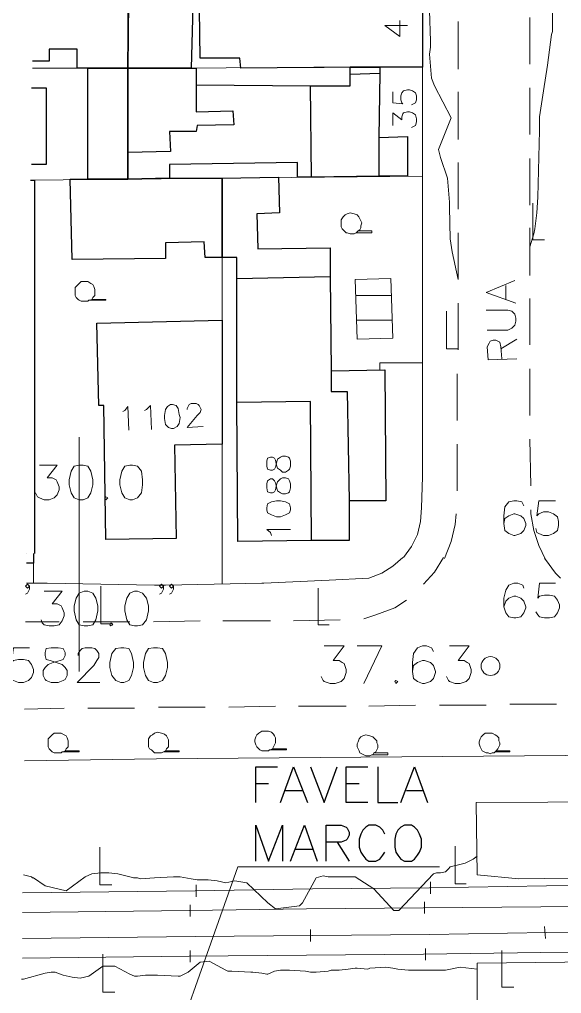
# Model space of a CAD drawing. Extents: x -2391 to 32076, y -11492 to 5852.
# Drawn here: x 4370.8 to 4417, y -1393.8 to -1310.7 of the extents above; entities that cross this region are included whole.
import ezdxf

# ---------------------------------------------------------------- set-up
doc = ezdxf.new("R2010")
doc.units = 0
doc.header["$LTSCALE"] = 7
for name, color, linetype in [('ALVE-CT', 3, 'CONTINUOUS'), ('PDF2_A101 - EDIFICACAO', 7, 'CONTINUOUS'), ('PDF2_A102 - EDIFICACAO_FAVELA', 7, 'CONTINUOUS'), ('PDF2_A124 - MURO', 7, 'CONTINUOUS'), ('PDF2_A142 - PLATAFORMA_BALANCA', 7, 'CONTINUOUS'), ('PDF2_C301 - MEIO_FIO_2D', 7, 'CONTINUOUS'), ('PDF2_D402 - FERROVIA_2D', 7, 'CONTINUOUS'), ('PDF2_F602 - ARVORE_ISOLADA', 7, 'CONTINUOUS'), ('PDF2_I903 - POSTE', 7, 'CONTINUOUS'), ('PDF2_M1303 - MARCA_UTM_SAD', 7, 'CONTINUOUS'), ('PDF2_M1304 - TXT_MALHA_GEO', 7, 'CONTINUOUS'), ('PDF2_M1305 - TXT_MALHA_UTM', 7, 'CONTINUOUS'), ('PDF2_M1306 - SETA_INDICADORA_TEXTO', 7, 'CONTINUOUS'), ('PDF2_N1402 - CURVA_INTERMEDIARIA', 7, 'CONTINUOUS'), ('PDF2_N1403 - COTA_DE_APARELHO', 7, 'CONTINUOUS'), ('PDF_A101 - EDIFICACAO', 7, 'CONTINUOUS'), ('PDF_A103 - PROJECAO_1', 7, 'CONTINUOUS'), ('PDF_A118 - PISCINA', 7, 'CONTINUOUS'), ('PDF_A123 - N DE PORTA', 7, 'CONTINUOUS'), ('PDF_A124 - MURO', 7, 'CONTINUOUS'), ('PDF_C301 - MEIO_FIO_2D', 7, 'CONTINUOUS'), ('PDF_C307 - TXT_NOME_LOGRADOURO', 7, 'CONTINUOUS'), ('PDF_CARIMBO', 7, 'CONTINUOUS'), ('PDF_F602 - ARVORE_ISOLADA', 7, 'CONTINUOUS'), ('PDF_I903 - POSTE', 7, 'CONTINUOUS'), ('PDF_M1303 - MARCA_UTM_SAD', 7, 'CONTINUOUS'), ('PDF_M1304 - TXT_MALHA_GEO', 7, 'CONTINUOUS'), ('PDF_M1305 - TXT_MALHA_UTM', 7, 'CONTINUOUS'), ('PDF_N1402 - CURVA_INTERMEDIARIA', 7, 'CONTINUOUS')]:
    doc.layers.add(name, color=color, linetype=linetype)

msp = doc.modelspace()

# ---------------------------------------------------------------- linework, layer by layer
at = {"layer": 'ALVE-CT'}
msp.add_circle((4550.796, -1271.53), 500, dxfattribs=at)
at = {"layer": 'PDF2_A101 - EDIFICACAO', "lineweight": 30}
msp.add_lwpolyline([(4371.986, -1356.279), (4371.986, -1357.125), (4371.393, -1357.125)], dxfattribs=at)
at = {"layer": 'PDF2_A102 - EDIFICACAO_FAVELA', "lineweight": 30}
for points in [[(4390.951, -1377.529), (4390.951, -1374.482), (4392.813, -1374.482)], [(4393.067, -1377.529), (4394.168, -1374.482), (4395.353, -1377.529)], [(4395.607, -1374.482), (4396.793, -1377.529), (4397.893, -1374.482)], [(4400.518, -1377.529), (4398.655, -1377.529), (4398.655, -1374.482), (4400.518, -1374.482)], [(4401.365, -1374.482), (4401.365, -1377.529), (4403.058, -1377.529)], [(4403.312, -1377.529), (4404.497, -1374.482), (4405.598, -1377.529)], [(4390.951, -1375.921), (4392.051, -1375.921)], [(4398.655, -1375.921), (4399.756, -1375.921)], [(4393.491, -1376.513), (4394.93, -1376.513)], [(4403.82, -1376.513), (4405.174, -1376.513)], [(4390.951, -1382.525), (4390.951, -1379.477), (4392.051, -1382.525), (4393.237, -1379.477), (4393.237, -1382.525)], [(4393.914, -1382.525), (4395.099, -1379.477), (4396.2, -1382.525)], [(4396.962, -1382.525), (4396.962, -1379.477), (4398.232, -1379.477), (4398.655, -1379.646), (4398.74, -1379.731), (4398.909, -1380.069), (4398.909, -1380.323), (4398.74, -1380.662), (4398.655, -1380.747), (4398.232, -1380.916), (4396.962, -1380.916)], [(4401.957, -1380.239), (4401.788, -1379.9), (4401.534, -1379.646), (4401.195, -1379.477), (4400.603, -1379.477), (4400.349, -1379.646), (4400.095, -1379.9), (4399.925, -1380.239), (4399.756, -1380.662), (4399.756, -1381.339), (4399.925, -1381.763), (4400.095, -1382.017), (4400.349, -1382.355), (4400.603, -1382.525), (4401.195, -1382.525), (4401.534, -1382.355), (4401.788, -1382.017), (4401.957, -1381.763)], [(4397.893, -1380.916), (4398.909, -1382.525)], [(4394.337, -1381.509), (4395.777, -1381.509)]]:
    msp.add_lwpolyline(points, dxfattribs=at)
msp.add_lwpolyline([(4403.65, -1379.477), (4403.312, -1379.646), (4403.058, -1379.9), (4402.888, -1380.239), (4402.804, -1380.662), (4402.804, -1381.339), (4402.888, -1381.763), (4403.058, -1382.017), (4403.312, -1382.355), (4403.65, -1382.525), (4404.243, -1382.525), (4404.497, -1382.355), (4404.751, -1382.017), (4404.92, -1381.763), (4405.09, -1381.339), (4405.09, -1380.662), (4404.92, -1380.239), (4404.751, -1379.9), (4404.497, -1379.646), (4404.243, -1379.477)], close=True, dxfattribs=at)
at = {"layer": 'PDF2_A124 - MURO', "lineweight": 9}
for points in [[(4403.481, -1356.617), (4402.634, -1357.379), (4401.703, -1357.972), (4400.603, -1358.395), (4397.216, -1358.565), (4391.628, -1358.819), (4391.459, -1358.819), (4387.395, -1358.903), (4383.246, -1358.988), (4382.315, -1358.988), (4373.171, -1358.819), (4371.393, -1358.819)], [(4371.986, -1358.819), (4371.986, -1356.279)], [(4388.072, -1358.903), (4388.072, -1356.448)], [(4598.211, -1371.942), (4583.563, -1372.026), (4544.787, -1372.534), (4511.006, -1372.534), (4506.349, -1372.704), (4481.627, -1372.958), (4475.531, -1372.958), (4434.807, -1373.381), (4382.484, -1373.804), (4371.224, -1373.974)]]:
    msp.add_lwpolyline(points, dxfattribs=at)
at = {"layer": 'PDF2_A142 - PLATAFORMA_BALANCA', "lineweight": 9}
for points in [[(4548.258, -1376.344), (4547.327, -1376.344), (4521.25, -1376.429), (4446.491, -1377.36), (4409.746, -1377.529), (4409.831, -1383.71), (4413.387, -1384.049), (4459.445, -1383.456), (4540.977, -1382.779), (4582.04, -1382.186), (4629.367, -1381.847), (4634.532, -1381.763), (4634.701, -1375.498), (4633.177, -1375.413), (4628.69, -1375.498), (4608.116, -1375.751)], [(4593.554, -1392.854), (4585.426, -1393.192), (4523.451, -1394.124), (4473.668, -1393.785), (4418.636, -1394.716), (4409.831, -1394.801), (4409.831, -1391.245), (4519.641, -1389.975), (4561.043, -1389.806), (4591.607, -1389.467), (4628.944, -1388.959), (4629.537, -1388.959), (4634.701, -1389.044), (4634.616, -1395.055), (4629.621, -1395.14), (4622.679, -1395.309), (4622.509, -1393.362)]]:
    msp.add_lwpolyline(points, dxfattribs=at)
at = {"layer": 'PDF2_C301 - MEIO_FIO_2D', "lineweight": 9}
for points in [[(4406.952, -1356.617), (4406.19, -1357.887), (4405.259, -1358.903)], [(4416.943, -1358.395), (4416.52, -1357.972), (4415.673, -1356.787), (4415.588, -1356.702)], [(4403.82, -1360.258), (4402.804, -1360.935), (4401.195, -1361.528), (4400.179, -1361.866)], [(4398.147, -1361.951), (4394.168, -1362.036)], [(4374.187, -1362.12), (4371.308, -1362.12)], [(4380.198, -1362.12), (4376.219, -1362.12)], [(4386.209, -1362.036), (4382.23, -1362.12)], [(4392.221, -1362.036), (4388.157, -1362.036)], [(4382.654, -1369.402), (4386.633, -1369.402)], [(4388.665, -1369.402), (4392.644, -1369.317)], [(4394.591, -1369.317), (4398.655, -1369.317)], [(4400.603, -1369.317), (4404.582, -1369.232)], [(4406.614, -1369.232), (4410.593, -1369.232)], [(4412.625, -1369.148), (4416.604, -1369.148)], [(4371.224, -1369.571), (4374.61, -1369.486)], [(4376.642, -1369.486), (4380.622, -1369.486)]]:
    msp.add_lwpolyline(points, dxfattribs=at)
at = {"layer": 'PDF2_D402 - FERROVIA_2D', "lineweight": 9}
for points in [[(4525.737, -1383.625), (4515.747, -1383.71), (4505.756, -1383.879), (4495.766, -1383.964), (4493.311, -1383.964), (4485.775, -1384.049), (4475.785, -1384.133), (4465.71, -1384.218), (4455.719, -1384.303), (4445.729, -1384.387), (4435.738, -1384.472), (4431.844, -1384.472), (4425.748, -1384.557), (4415.758, -1384.641), (4405.767, -1384.811), (4395.777, -1384.895), (4385.786, -1385.065), (4371.054, -1385.234)], [(4405.852, -1384.303), (4405.852, -1385.319)], [(4385.871, -1384.557), (4385.871, -1385.573)], [(4371.054, -1386.927), (4385.278, -1386.758), (4395.269, -1386.589), (4405.259, -1386.504), (4415.25, -1386.419), (4425.24, -1386.25), (4431.844, -1386.165), (4435.23, -1386.165), (4445.221, -1386.081), (4455.211, -1385.996), (4465.202, -1385.911), (4475.277, -1385.827), (4485.267, -1385.742), (4493.395, -1385.742), (4495.258, -1385.657), (4505.248, -1385.573), (4515.239, -1385.403), (4525.229, -1385.319), (4526.161, -1385.319)], [(4405.344, -1385.996), (4405.344, -1387.012)], [(4385.363, -1386.25), (4385.363, -1387.266)], [(4525.737, -1387.435), (4521.165, -1387.52), (4515.747, -1387.52), (4505.756, -1387.605), (4495.766, -1387.689), (4492.633, -1387.774), (4485.775, -1387.859), (4475.785, -1387.943), (4465.71, -1388.113), (4460.291, -1388.197), (4455.719, -1388.197), (4445.729, -1388.367), (4435.738, -1388.451), (4432.945, -1388.451), (4425.748, -1388.536), (4415.758, -1388.621), (4405.767, -1388.79), (4395.777, -1388.875), (4385.786, -1388.959), (4371.054, -1389.129)], [(4395.607, -1389.383), (4395.607, -1388.367)], [(4415.673, -1389.129), (4415.588, -1388.113)], [(4371.054, -1390.822), (4385.278, -1390.653), (4395.269, -1390.568), (4405.259, -1390.483), (4415.25, -1390.314), (4425.24, -1390.229), (4432.945, -1390.145), (4435.23, -1390.145), (4445.306, -1390.06), (4455.296, -1389.975), (4460.291, -1389.891), (4465.287, -1389.806), (4475.277, -1389.721), (4485.267, -1389.552), (4492.633, -1389.467), (4495.258, -1389.383), (4505.248, -1389.298), (4515.239, -1389.213), (4521.165, -1389.213), (4525.229, -1389.213), (4535.22, -1389.129)], [(4385.363, -1390.145), (4385.363, -1391.161)], [(4405.428, -1389.975), (4405.428, -1390.991)]]:
    msp.add_lwpolyline(points, dxfattribs=at)
at = {"layer": 'PDF2_F602 - ARVORE_ISOLADA', "lineweight": 9}
for points in [[(4374.695, -1373.127), (4374.526, -1373.212), (4374.441, -1373.212), (4374.356, -1373.296), (4374.187, -1373.296), (4374.018, -1373.296), (4373.764, -1373.296), (4373.594, -1373.212), (4373.51, -1373.127), (4373.34, -1372.958), (4373.256, -1372.788), (4373.256, -1372.534), (4373.256, -1372.365), (4373.256, -1372.111), (4373.425, -1371.942), (4373.594, -1371.772), (4373.764, -1371.603), (4374.018, -1371.603), (4374.356, -1371.603), (4374.61, -1371.772), (4374.78, -1371.857), (4374.864, -1372.026), (4374.949, -1372.28), (4374.949, -1372.45), (4374.949, -1372.619), (4374.949, -1372.788), (4374.78, -1372.958), (4374.695, -1373.127), (4374.526, -1373.212), (4375.88, -1373.212), (4375.88, -1373.127)], [(4383.246, -1373.127), (4383.077, -1373.212), (4382.908, -1373.296), (4382.738, -1373.296), (4382.569, -1373.296), (4382.315, -1373.296), (4382.23, -1373.212), (4382.061, -1373.042), (4381.892, -1372.958), (4381.807, -1372.788), (4381.807, -1372.534), (4381.807, -1372.28), (4381.807, -1372.111), (4381.976, -1371.857), (4382.146, -1371.772), (4382.315, -1371.603), (4382.569, -1371.518), (4382.908, -1371.603), (4383.162, -1371.688), (4383.331, -1371.857), (4383.416, -1372.026), (4383.5, -1372.196), (4383.5, -1372.365), (4383.5, -1372.619), (4383.5, -1372.788), (4383.331, -1372.958), (4383.246, -1373.127), (4383.077, -1373.212), (4384.432, -1373.212), (4384.432, -1373.127)], [(4392.39, -1372.958), (4392.221, -1373.042), (4392.136, -1373.042), (4392.051, -1373.127), (4391.797, -1373.127), (4391.628, -1373.127), (4391.459, -1373.127), (4391.289, -1373.042), (4391.12, -1372.873), (4391.035, -1372.788), (4390.951, -1372.619), (4390.866, -1372.365), (4390.866, -1372.196), (4390.951, -1371.942), (4391.035, -1371.772), (4391.205, -1371.603), (4391.459, -1371.434), (4391.628, -1371.434), (4392.051, -1371.434), (4392.305, -1371.518), (4392.475, -1371.688), (4392.559, -1371.857), (4392.644, -1372.026), (4392.644, -1372.28), (4392.644, -1372.45), (4392.559, -1372.619), (4392.475, -1372.788), (4392.39, -1372.958), (4392.221, -1373.042), (4393.575, -1373.042), (4393.575, -1372.958)], [(4401.026, -1373.296), (4400.941, -1373.466), (4400.857, -1373.466), (4400.687, -1373.55), (4400.518, -1373.55), (4400.349, -1373.55), (4400.179, -1373.466), (4400.01, -1373.381), (4399.841, -1373.296), (4399.756, -1373.127), (4399.671, -1372.958), (4399.587, -1372.788), (4399.587, -1372.534), (4399.671, -1372.365), (4399.756, -1372.111), (4399.925, -1371.942), (4400.095, -1371.857), (4400.349, -1371.772), (4400.687, -1371.857), (4400.941, -1371.942), (4401.111, -1372.111), (4401.28, -1372.28), (4401.28, -1372.45), (4401.365, -1372.619), (4401.365, -1372.873), (4401.28, -1373.042), (4401.195, -1373.212), (4401.026, -1373.296), (4400.941, -1373.466), (4402.211, -1373.466), (4402.211, -1373.296)], [(4411.44, -1373.127), (4411.355, -1373.212), (4411.27, -1373.296), (4411.101, -1373.296), (4410.932, -1373.381), (4410.762, -1373.296), (4410.593, -1373.296), (4410.424, -1373.212), (4410.254, -1373.127), (4410.17, -1372.958), (4410.085, -1372.788), (4410, -1372.534), (4410, -1372.365), (4410.085, -1372.111), (4410.17, -1371.942), (4410.339, -1371.772), (4410.508, -1371.603), (4410.762, -1371.603), (4411.101, -1371.603), (4411.355, -1371.772), (4411.524, -1371.857), (4411.694, -1372.026), (4411.694, -1372.28), (4411.778, -1372.45), (4411.778, -1372.619), (4411.694, -1372.788), (4411.609, -1372.958), (4411.44, -1373.127), (4411.355, -1373.212), (4412.625, -1373.212), (4412.625, -1373.127)]]:
    msp.add_lwpolyline(points, close=True, dxfattribs=at)
at = {"layer": 'PDF2_I903 - POSTE', "lineweight": 9}
for points in [[(4378.759, -1362.29), (4377.743, -1362.29), (4377.743, -1359.073)], [(4397.216, -1362.374), (4396.285, -1362.374), (4396.285, -1359.242)], [(4378.674, -1384.557), (4377.658, -1384.557), (4377.658, -1381.339)], [(4408.9, -1384.472), (4407.968, -1384.472), (4407.968, -1381.255)], [(4412.964, -1393.277), (4411.948, -1393.277), (4411.948, -1390.145)], [(4378.928, -1393.7), (4377.912, -1393.7), (4377.912, -1390.483)]]:
    msp.add_lwpolyline(points, dxfattribs=at)
at = {"layer": 'PDF2_M1303 - MARCA_UTM_SAD', "lineweight": 9}
msp.add_lwpolyline([(4375.88, -1366.354), (4375.88, -1356.279)], dxfattribs=at)
at = {"layer": 'PDF2_M1304 - TXT_MALHA_GEO', "lineweight": 9}
msp.add_lwpolyline([(4372.494, -1348.743), (4374.018, -1348.743), (4373.171, -1349.844), (4373.594, -1349.844), (4373.933, -1350.013), (4374.018, -1350.183), (4374.187, -1350.606), (4374.187, -1350.86), (4374.018, -1351.283), (4373.764, -1351.537), (4373.34, -1351.707), (4372.917, -1351.707), (4372.494, -1351.537), (4372.324, -1351.453), (4372.155, -1351.114)], dxfattribs=at)
for points in [[(4375.88, -1348.743), (4375.457, -1348.828), (4375.203, -1349.251), (4375.034, -1350.013), (4375.034, -1350.437), (4375.203, -1351.114), (4375.457, -1351.537), (4375.88, -1351.707), (4376.219, -1351.707), (4376.642, -1351.537), (4376.896, -1351.114), (4377.066, -1350.437), (4377.066, -1350.013), (4376.896, -1349.251), (4376.642, -1348.828), (4376.219, -1348.743)], [(4380.198, -1348.743), (4379.775, -1348.828), (4379.521, -1349.251), (4379.352, -1350.013), (4379.352, -1350.437), (4379.521, -1351.114), (4379.775, -1351.537), (4380.198, -1351.707), (4380.452, -1351.707), (4380.876, -1351.537), (4381.214, -1351.114), (4381.299, -1350.437), (4381.299, -1350.013), (4381.214, -1349.251), (4380.876, -1348.828), (4380.452, -1348.743)], [(4378.166, -1351.453), (4378.082, -1351.537), (4378.166, -1351.707), (4378.336, -1351.537)]]:
    msp.add_lwpolyline(points, close=True, dxfattribs=at)
at = {"layer": 'PDF2_M1305 - TXT_MALHA_UTM', "lineweight": 9}
for points in [[(4413.81, -1352.215), (4413.641, -1351.876), (4413.218, -1351.791), (4412.964, -1351.791), (4412.54, -1351.876), (4412.202, -1352.299), (4412.117, -1353.061), (4412.117, -1353.739), (4412.202, -1354.331), (4412.54, -1354.585), (4412.964, -1354.755), (4413.048, -1354.755), (4413.556, -1354.585), (4413.81, -1354.331), (4413.98, -1353.908), (4413.98, -1353.739), (4413.81, -1353.315), (4413.556, -1353.061), (4413.048, -1352.892), (4412.964, -1352.892), (4412.54, -1353.061), (4412.202, -1353.315), (4412.117, -1353.739)], [(4416.52, -1351.791), (4415.08, -1351.791), (4414.911, -1353.061), (4415.08, -1352.892), (4415.504, -1352.723), (4415.927, -1352.723), (4416.35, -1352.892), (4416.689, -1353.146), (4416.774, -1353.569), (4416.774, -1353.908), (4416.689, -1354.331), (4416.35, -1354.585), (4415.927, -1354.755), (4415.504, -1354.755), (4415.08, -1354.585), (4414.911, -1354.501), (4414.826, -1354.162)]]:
    msp.add_lwpolyline(points, dxfattribs=at)
at = {"layer": 'PDF2_M1306 - SETA_INDICADORA_TEXTO', "lineweight": 9}
msp.add_lwpolyline([(4406.614, -1383.033), (4389.427, -1383.033), (4381.722, -1404.792), (4381.892, -1402.929)], dxfattribs=at)
at = {"layer": 'PDF2_N1402 - CURVA_INTERMEDIARIA', "lineweight": 9}
for points in [[(4409.831, -1382.101), (4409.492, -1382.355), (4408.815, -1382.694), (4408.476, -1382.779), (4407.545, -1383.033), (4407.376, -1383.202), (4407.122, -1383.456), (4406.698, -1383.541), (4406.36, -1383.541), (4406.106, -1383.625), (4403.142, -1386.758), (4402.719, -1386.758), (4401.026, -1384.895), (4399.417, -1383.879), (4398.825, -1383.879), (4398.401, -1383.879), (4397.131, -1383.879), (4396.708, -1383.795), (4396.115, -1383.964), (4394.93, -1386.081), (4394.676, -1386.335), (4392.644, -1386.589), (4391.967, -1386.081), (4390.189, -1384.387), (4389.173, -1384.218), (4388.411, -1384.387), (4387.649, -1384.218), (4386.887, -1384.133), (4385.955, -1384.133), (4385.448, -1384.049), (4384.516, -1383.879), (4383.924, -1383.879), (4382.315, -1383.964), (4381.13, -1384.049), (4380.876, -1383.964), (4380.537, -1383.964), (4380.198, -1383.879), (4379.182, -1383.625), (4378.42, -1383.541), (4377.743, -1383.541), (4376.981, -1383.625), (4376.388, -1383.879), (4374.78, -1385.065), (4373.002, -1384.641), (4371.986, -1383.964), (4371.901, -1383.964), (4371.816, -1383.879), (4371.139, -1383.71)], [(4409.831, -1391.753), (4408.392, -1391.584), (4407.122, -1391.838), (4407.037, -1391.838), (4405.174, -1391.838), (4403.989, -1391.838), (4403.058, -1391.753), (4402.634, -1391.669), (4402.042, -1391.584), (4400.687, -1391.669), (4400.518, -1391.753), (4399.587, -1391.669), (4399.417, -1391.669), (4398.825, -1391.753), (4398.063, -1391.838), (4397.385, -1391.838), (4397.131, -1391.923), (4396.115, -1392.007), (4395.607, -1392.007), (4395.184, -1391.923), (4393.829, -1391.838), (4393.491, -1391.838), (4393.067, -1391.838), (4392.559, -1391.923), (4391.967, -1392.176), (4391.882, -1392.176), (4391.459, -1392.092), (4390.697, -1392.007), (4390.612, -1392.007), (4390.527, -1392.007), (4388.919, -1391.923), (4388.58, -1391.923), (4388.411, -1391.838), (4386.971, -1391.076), (4386.209, -1391.161), (4385.194, -1392.007), (4384.516, -1392.346), (4384.347, -1392.346), (4382.569, -1392.261), (4381.553, -1392.261), (4380.876, -1392.346), (4380.622, -1392.346), (4380.198, -1392.176), (4378.928, -1391.499), (4377.912, -1391.499), (4376.727, -1392.346), (4375.965, -1392.515), (4375.288, -1392.43), (4374.526, -1392.261), (4373.848, -1392.007), (4373.51, -1392.007), (4373.002, -1392.092), (4371.139, -1392.6), (4371.054, -1392.6), (4370.97, -1392.6)]]:
    msp.add_lwpolyline(points, dxfattribs=at)
at = {"layer": 'PDF2_N1403 - COTA_DE_APARELHO', "lineweight": 9}
for points in [[(4396.793, -1364.152), (4398.486, -1364.152), (4397.555, -1365.422), (4398.063, -1365.422), (4398.317, -1365.592), (4398.486, -1365.676), (4398.655, -1366.184), (4398.655, -1366.438), (4398.486, -1366.946), (4398.232, -1367.2), (4397.724, -1367.37), (4397.301, -1367.37), (4396.793, -1367.2), (4396.708, -1367.116), (4396.539, -1366.777)], [(4400.179, -1367.37), (4401.703, -1364.152), (4399.587, -1364.152)], [(4406.106, -1364.66), (4405.936, -1364.322), (4405.513, -1364.152), (4405.174, -1364.152), (4404.751, -1364.322), (4404.412, -1364.83), (4404.328, -1365.592), (4404.328, -1366.354), (4404.412, -1366.946), (4404.751, -1367.2), (4405.174, -1367.37), (4405.344, -1367.37), (4405.852, -1367.2), (4406.106, -1366.946), (4406.275, -1366.438), (4406.275, -1366.354), (4406.106, -1365.846), (4405.852, -1365.592), (4405.344, -1365.422), (4405.174, -1365.422), (4404.751, -1365.592), (4404.412, -1365.846), (4404.328, -1366.354)], [(4407.46, -1364.152), (4409.154, -1364.152), (4408.222, -1365.422), (4408.73, -1365.422), (4408.984, -1365.592), (4409.154, -1365.676), (4409.323, -1366.184), (4409.323, -1366.438), (4409.154, -1366.946), (4408.9, -1367.2), (4408.392, -1367.37), (4407.968, -1367.37), (4407.46, -1367.2), (4407.376, -1367.116), (4407.206, -1366.777)]]:
    msp.add_lwpolyline(points, dxfattribs=at)
msp.add_lwpolyline([(4402.888, -1367.116), (4402.804, -1367.2), (4402.888, -1367.37), (4403.058, -1367.2)], close=True, dxfattribs=at)
msp.add_circle((4410.974, -1365.888), 0.804, dxfattribs=at)
at = {"layer": 'PDF_A101 - EDIFICACAO', "lineweight": 30}
for points in [[(4401.533, -1314.793), (4398.994, -1314.793), (4389.68, -1314.878), (4389.596, -1314.031), (4386.209, -1314.031), (4386.125, -1307.766), (4386.717, -1307.766), (4386.717, -1306.242), (4390.104, -1306.242), (4390.104, -1307.428), (4399.417, -1307.258), (4399.417, -1306.073), (4399.586, -1306.073), (4405.174, -1305.988), (4405.174, -1314.793)], [(4385.447, -1314.878), (4380.029, -1314.878), (4380.113, -1306.327), (4384.347, -1306.327), (4384.347, -1308.528), (4385.617, -1308.528)], [(4380.029, -1322.074), (4380.029, -1324.36), (4376.642, -1324.36), (4376.642, -1314.878), (4380.029, -1314.878)], [(4401.533, -1315.301), (4401.449, -1320.804), (4403.904, -1320.72), (4403.904, -1324.106), (4401.449, -1324.106), (4395.692, -1324.191), (4394.506, -1324.191), (4394.506, -1322.921), (4383.585, -1323.09), (4383.585, -1324.276), (4380.029, -1324.36), (4380.029, -1322.074), (4380.029, -1314.878), (4385.447, -1314.878), (4385.871, -1314.878), (4385.871, -1316.317), (4395.607, -1316.402), (4398.994, -1316.402), (4398.994, -1315.386), (4398.994, -1314.793), (4401.533, -1314.793)], [(4388.072, -1331.049), (4386.633, -1331.049), (4386.548, -1329.694), (4383.246, -1329.779), (4383.246, -1331.133), (4375.288, -1331.218), (4375.118, -1324.36), (4376.642, -1324.36), (4380.029, -1324.36), (4383.585, -1324.276), (4388.072, -1324.276)], [(4391.035, -1327.324), (4391.12, -1330.287), (4397.3, -1330.202), (4397.3, -1332.657), (4397.385, -1340.7), (4401.957, -1340.616), (4402.041, -1351.791), (4398.909, -1351.791), (4398.909, -1355.178), (4395.692, -1355.178), (4389.427, -1355.263), (4389.342, -1343.41), (4389.342, -1332.827), (4389.342, -1331.049), (4388.072, -1331.049), (4388.072, -1324.276), (4392.898, -1324.191), (4392.982, -1327.239)], [(4388.072, -1336.383), (4388.072, -1346.966), (4384.008, -1347.05), (4384.177, -1355.009), (4378.166, -1355.093), (4377.997, -1343.664), (4377.574, -1343.664), (4377.404, -1336.637)]]:
    msp.add_lwpolyline(points, close=True, dxfattribs=at)
for points in [[(4371.986, -1306.412), (4373.764, -1306.412), (4380.113, -1306.327), (4380.029, -1314.878), (4376.642, -1314.878), (4375.711, -1314.878), (4375.711, -1313.269), (4373.34, -1313.269), (4373.34, -1314.285), (4371.901, -1314.285)], [(4371.816, -1316.571), (4373.086, -1316.571), (4373.086, -1323.09), (4371.816, -1323.09)], [(4371.732, -1324.445), (4372.07, -1324.445), (4372.07, -1356.279)]]:
    msp.add_lwpolyline(points, dxfattribs=at)
at = {"layer": 'PDF_A103 - PROJECAO_1', "lineweight": 30}
for points in [[(4385.871, -1316.317), (4385.871, -1318.603), (4389.003, -1318.519), (4389.088, -1319.704), (4385.955, -1319.788), (4385.871, -1320.296), (4383.585, -1320.296), (4383.669, -1321.99), (4380.029, -1322.074), (4380.029, -1314.878), (4385.447, -1314.878), (4385.871, -1314.878)], [(4401.449, -1320.804), (4401.449, -1324.106), (4395.692, -1324.191), (4395.607, -1316.402), (4398.994, -1316.402), (4398.994, -1315.386), (4401.533, -1315.301)], [(4397.385, -1340.7), (4397.385, -1342.478), (4398.74, -1342.478), (4398.909, -1351.791), (4398.909, -1355.178), (4395.692, -1355.178), (4395.607, -1343.325), (4389.342, -1343.41), (4389.342, -1332.827), (4397.3, -1332.657)]]:
    msp.add_lwpolyline(points, close=True, dxfattribs=at)
at = {"layer": 'PDF_A118 - PISCINA', "lineweight": 9}
msp.add_lwpolyline([(4399.586, -1337.991), (4399.417, -1332.911), (4402.465, -1332.827), (4402.634, -1337.907)], close=True, dxfattribs=at)
for points in [[(4399.501, -1334.266), (4402.549, -1334.266)], [(4399.501, -1336.383), (4402.549, -1336.383)]]:
    msp.add_lwpolyline(points, dxfattribs=at)
at = {"layer": 'PDF_A123 - N DE PORTA', "lineweight": 9}
for points in [[(4403.904, -1311.237), (4401.957, -1311.237), (4403.227, -1312.169), (4403.227, -1310.814)], [(4402.634, -1316.91), (4402.634, -1317.841), (4403.481, -1317.926), (4403.396, -1317.841), (4403.311, -1317.587), (4403.311, -1317.249), (4403.396, -1316.995), (4403.565, -1316.825), (4403.904, -1316.741), (4404.073, -1316.741), (4404.327, -1316.825), (4404.581, -1316.995), (4404.666, -1317.249), (4404.666, -1317.587), (4404.581, -1317.841), (4404.412, -1317.926), (4404.243, -1318.011)], [(4402.634, -1319.788), (4402.634, -1318.688), (4403.396, -1319.28), (4403.396, -1319.027), (4403.481, -1318.773), (4403.565, -1318.688), (4403.904, -1318.603), (4404.073, -1318.603), (4404.327, -1318.688), (4404.581, -1318.857), (4404.666, -1319.196), (4404.666, -1319.45), (4404.581, -1319.788), (4404.412, -1319.873), (4404.243, -1319.958)], [(4381.468, -1344.087), (4381.637, -1344.002), (4381.976, -1343.664), (4382.061, -1345.696)], [(4385.109, -1344.002), (4385.109, -1343.918), (4385.193, -1343.748), (4385.278, -1343.579), (4385.447, -1343.494), (4385.871, -1343.494), (4386.04, -1343.579), (4386.125, -1343.664), (4386.209, -1343.833), (4386.294, -1344.002), (4386.209, -1344.256), (4385.955, -1344.51), (4385.109, -1345.526), (4386.463, -1345.442)], [(4379.606, -1344.172), (4379.775, -1344.087), (4380.029, -1343.748), (4380.113, -1345.78)], [(4392.305, -1354.755), (4392.22, -1354.501), (4391.882, -1354.247), (4393.914, -1354.247)]]:
    msp.add_lwpolyline(points, dxfattribs=at)
for points in [[(4383.669, -1343.579), (4383.415, -1343.748), (4383.246, -1344.002), (4383.161, -1344.51), (4383.161, -1344.764), (4383.246, -1345.272), (4383.5, -1345.526), (4383.754, -1345.611), (4383.923, -1345.611), (4384.262, -1345.442), (4384.431, -1345.188), (4384.516, -1344.68), (4384.431, -1344.426), (4384.347, -1343.918), (4384.177, -1343.664), (4383.839, -1343.579)], [(4391.882, -1348.828), (4391.966, -1349.082), (4392.22, -1349.167), (4392.39, -1349.167), (4392.559, -1349.082), (4392.644, -1348.913), (4392.728, -1348.574), (4392.813, -1348.236), (4393.067, -1348.066), (4393.236, -1347.982), (4393.49, -1347.982), (4393.744, -1348.066), (4393.829, -1348.151), (4393.914, -1348.405), (4393.914, -1348.828), (4393.829, -1349.082), (4393.744, -1349.167), (4393.49, -1349.336), (4393.236, -1349.336), (4393.067, -1349.167), (4392.813, -1348.997), (4392.728, -1348.743), (4392.644, -1348.32), (4392.559, -1348.151), (4392.39, -1348.066), (4392.22, -1348.066), (4391.966, -1348.151), (4391.882, -1348.405)], [(4391.882, -1350.691), (4391.966, -1351.029), (4392.22, -1351.114), (4392.39, -1351.114), (4392.559, -1351.029), (4392.644, -1350.86), (4392.728, -1350.437), (4392.813, -1350.183), (4393.067, -1349.929), (4393.236, -1349.844), (4393.49, -1349.844), (4393.744, -1349.929), (4393.829, -1350.098), (4393.914, -1350.352), (4393.914, -1350.691), (4393.829, -1351.029), (4393.744, -1351.114), (4393.49, -1351.199), (4393.236, -1351.199), (4393.067, -1351.114), (4392.813, -1350.945), (4392.728, -1350.606), (4392.644, -1350.267), (4392.559, -1350.098), (4392.39, -1349.929), (4392.22, -1349.929), (4391.966, -1350.098), (4391.882, -1350.352)], [(4391.882, -1352.553), (4391.966, -1352.807), (4392.305, -1352.977), (4392.728, -1353.146), (4393.067, -1353.146), (4393.49, -1352.977), (4393.829, -1352.807), (4393.914, -1352.553), (4393.914, -1352.384), (4393.829, -1352.045), (4393.49, -1351.876), (4393.067, -1351.791), (4392.728, -1351.791), (4392.305, -1351.876), (4391.966, -1352.045), (4391.882, -1352.384)]]:
    msp.add_lwpolyline(points, close=True, dxfattribs=at)
at = {"layer": 'PDF_A124 - MURO', "lineweight": 9}
for points in [[(4373.171, -1187.374), (4373.848, -1187.374), (4380.113, -1187.29), (4380.029, -1324.36)], [(4405.174, -1305.988), (4405.174, -1320.804), (4405.174, -1324.106), (4405.174, -1349.759), (4405.089, -1352.384), (4405.005, -1353.569), (4404.751, -1354.67), (4404.243, -1355.686), (4403.565, -1356.617)], [(4371.901, -1314.878), (4380.029, -1314.878), (4405.174, -1314.793)], [(4371.732, -1324.445), (4405.174, -1324.106)], [(4372.07, -1356.279), (4372.07, -1324.445)], [(4388.072, -1356.448), (4388.072, -1331.049), (4388.072, -1324.276)], [(4405.174, -1340.023), (4401.533, -1340.023), (4401.533, -1340.616)]]:
    msp.add_lwpolyline(points, dxfattribs=at)
at = {"layer": 'PDF_C301 - MEIO_FIO_2D', "lineweight": 9}
for points in [[(4408.222, -1310.899), (4408.222, -1314.963)], [(4414.318, -1314.539), (4414.318, -1310.56)], [(4408.222, -1316.91), (4408.222, -1320.974)], [(4414.318, -1320.55), (4414.318, -1316.571)], [(4414.318, -1326.562), (4414.318, -1322.667), (4414.318, -1322.582)], [(4408.222, -1322.921), (4408.222, -1326.9)], [(4414.318, -1332.573), (4414.318, -1328.509)], [(4408.222, -1328.932), (4408.222, -1332.911)], [(4414.318, -1338.499), (4414.318, -1334.52)], [(4408.222, -1334.943), (4408.222, -1338.922)], [(4408.137, -1340.954), (4408.137, -1344.934)], [(4414.318, -1344.51), (4414.318, -1340.531)], [(4408.137, -1346.966), (4408.137, -1350.945)], [(4414.402, -1350.521), (4414.318, -1346.542)], [(4415.672, -1356.787), (4415.08, -1355.601), (4414.656, -1354.331), (4414.402, -1352.892), (4414.402, -1352.553)], [(4408.053, -1352.892), (4407.968, -1353.823), (4407.629, -1355.263), (4407.037, -1356.702)]]:
    msp.add_lwpolyline(points, dxfattribs=at)
at = {"layer": 'PDF_C307 - TXT_NOME_LOGRADOURO', "lineweight": 9}
for points in [[(4413.132, -1334.943), (4410.592, -1334.012), (4413.048, -1332.996)], [(4412.286, -1334.605), (4412.286, -1333.419)], [(4410.677, -1337.229), (4412.455, -1337.229), (4412.794, -1337.06), (4413.048, -1336.806), (4413.132, -1336.467), (4413.132, -1336.213), (4413.048, -1335.875), (4412.794, -1335.621), (4412.455, -1335.536), (4410.592, -1335.536)], [(4413.217, -1339.684), (4410.762, -1339.769), (4410.677, -1338.668), (4410.846, -1338.33), (4410.931, -1338.161), (4411.185, -1338.076), (4411.439, -1338.076), (4411.608, -1338.161), (4411.778, -1338.245), (4411.862, -1338.668), (4411.947, -1339.684)], [(4411.862, -1338.838), (4413.217, -1337.991)]]:
    msp.add_lwpolyline(points, dxfattribs=at)
at = {"layer": 'PDF_CARIMBO', "lineweight": 50}
msp.add_lwpolyline([(4371.393, -1356.279), (4371.393, -1356.279)], dxfattribs=at)
at = {"layer": 'PDF_F602 - ARVORE_ISOLADA', "lineweight": 9}
for points in [[(4399.671, -1328.763), (4399.501, -1328.932), (4399.332, -1329.017), (4399.163, -1329.017), (4398.994, -1329.017), (4398.74, -1328.932), (4398.655, -1328.932), (4398.486, -1328.763), (4398.316, -1328.594), (4398.232, -1328.424), (4398.232, -1328.255), (4398.232, -1328.001), (4398.232, -1327.832), (4398.401, -1327.578), (4398.57, -1327.408), (4398.74, -1327.324), (4398.994, -1327.239), (4399.332, -1327.324), (4399.586, -1327.408), (4399.755, -1327.578), (4399.84, -1327.747), (4399.925, -1327.916), (4400.009, -1328.086), (4399.925, -1328.34), (4399.925, -1328.509), (4399.84, -1328.678), (4399.671, -1328.763), (4399.501, -1328.932), (4400.856, -1328.932), (4400.856, -1328.763)], [(4376.981, -1334.605), (4376.812, -1334.689), (4376.727, -1334.689), (4376.642, -1334.774), (4376.473, -1334.774), (4376.304, -1334.774), (4376.05, -1334.774), (4375.88, -1334.689), (4375.796, -1334.605), (4375.626, -1334.435), (4375.542, -1334.266), (4375.542, -1334.012), (4375.542, -1333.843), (4375.542, -1333.589), (4375.711, -1333.419), (4375.88, -1333.25), (4376.05, -1333.081), (4376.304, -1333.081), (4376.642, -1333.081), (4376.896, -1333.25), (4377.066, -1333.335), (4377.15, -1333.504), (4377.235, -1333.758), (4377.235, -1333.927), (4377.235, -1334.097), (4377.235, -1334.266), (4377.066, -1334.435), (4376.981, -1334.605), (4376.812, -1334.689), (4378.166, -1334.689), (4378.166, -1334.605)]]:
    msp.add_lwpolyline(points, close=True, dxfattribs=at)
at = {"layer": 'PDF_I903 - POSTE', "lineweight": 9}
for points in [[(4415.588, -1329.525), (4414.572, -1329.525), (4414.572, -1326.392)], [(4408.222, -1338.838), (4407.206, -1338.838), (4407.206, -1335.621)]]:
    msp.add_lwpolyline(points, dxfattribs=at)
at = {"layer": 'PDF_M1303 - MARCA_UTM_SAD', "lineweight": 9}
msp.add_lwpolyline([(4375.88, -1356.363), (4375.88, -1346.373)], dxfattribs=at)
at = {"layer": 'PDF_M1304 - TXT_MALHA_GEO', "lineweight": 9}
for points in [[(4371.647, -1359.072), (4371.478, -1359.242), (4371.308, -1359.072), (4371.478, -1358.903), (4371.647, -1359.072), (4371.647, -1359.326), (4371.478, -1359.665), (4371.308, -1359.75)], [(4383.077, -1359.072), (4382.907, -1359.242), (4382.738, -1359.072), (4382.907, -1358.903), (4383.077, -1359.072), (4383.077, -1359.326), (4382.907, -1359.665), (4382.738, -1359.75)], [(4383.923, -1359.072), (4383.754, -1359.242), (4383.585, -1359.072), (4383.754, -1358.903), (4383.923, -1359.072), (4383.923, -1359.326), (4383.754, -1359.665), (4383.585, -1359.75)], [(4372.917, -1359.496), (4374.441, -1359.496), (4373.594, -1360.596), (4374.018, -1360.596), (4374.356, -1360.766), (4374.441, -1360.935), (4374.61, -1361.358), (4374.61, -1361.612), (4374.441, -1362.036), (4374.187, -1362.374), (4373.764, -1362.459), (4373.34, -1362.459), (4372.917, -1362.374), (4372.748, -1362.205), (4372.663, -1361.951)]]:
    msp.add_lwpolyline(points, dxfattribs=at)
for points in [[(4376.304, -1359.496), (4375.88, -1359.665), (4375.626, -1360.088), (4375.457, -1360.766), (4375.457, -1361.189), (4375.626, -1361.951), (4375.88, -1362.374), (4376.304, -1362.459), (4376.642, -1362.459), (4377.066, -1362.374), (4377.32, -1361.951), (4377.489, -1361.189), (4377.489, -1360.766), (4377.32, -1360.088), (4377.066, -1359.665), (4376.642, -1359.496)], [(4380.621, -1359.496), (4380.198, -1359.665), (4379.944, -1360.088), (4379.775, -1360.766), (4379.775, -1361.189), (4379.944, -1361.951), (4380.198, -1362.374), (4380.621, -1362.459), (4380.875, -1362.459), (4381.299, -1362.374), (4381.637, -1361.951), (4381.807, -1361.189), (4381.807, -1360.766), (4381.637, -1360.088), (4381.299, -1359.665), (4380.875, -1359.496)], [(4378.59, -1362.205), (4378.505, -1362.374), (4378.59, -1362.459), (4378.759, -1362.374)]]:
    msp.add_lwpolyline(points, close=True, dxfattribs=at)
at = {"layer": 'PDF_M1305 - TXT_MALHA_UTM', "lineweight": 9}
for points in [[(4413.81, -1359.242), (4413.725, -1358.988), (4413.302, -1358.818), (4412.963, -1358.818), (4412.54, -1358.988), (4412.286, -1359.411), (4412.116, -1360.088), (4412.116, -1360.85), (4412.286, -1361.358), (4412.54, -1361.697), (4412.963, -1361.782), (4413.132, -1361.782), (4413.556, -1361.697), (4413.81, -1361.358), (4413.979, -1360.935), (4413.979, -1360.85), (4413.81, -1360.342), (4413.556, -1360.088), (4413.132, -1359.919), (4412.963, -1359.919), (4412.54, -1360.088), (4412.286, -1360.342), (4412.116, -1360.85)], [(4416.519, -1358.818), (4415.164, -1358.818), (4414.995, -1360.088), (4415.164, -1359.919), (4415.588, -1359.834), (4416.011, -1359.834), (4416.434, -1359.919), (4416.688, -1360.258), (4416.858, -1360.681), (4416.858, -1360.935), (4416.688, -1361.358), (4416.434, -1361.697), (4416.011, -1361.782), (4415.588, -1361.782), (4415.164, -1361.697), (4414.995, -1361.528), (4414.826, -1361.274)], [(4371.647, -1364.322), (4370.292, -1364.322), (4370.123, -1365.592), (4370.292, -1365.422), (4370.716, -1365.338), (4371.139, -1365.338), (4371.562, -1365.422), (4371.816, -1365.761), (4371.986, -1366.184), (4371.986, -1366.438), (4371.816, -1366.862), (4371.562, -1367.116), (4371.139, -1367.285), (4370.716, -1367.285), (4370.292, -1367.116), (4370.123, -1367.031), (4369.954, -1366.692)], [(4375.796, -1364.999), (4375.796, -1364.83), (4375.965, -1364.576), (4376.134, -1364.406), (4376.388, -1364.322), (4376.981, -1364.322), (4377.235, -1364.406), (4377.404, -1364.576), (4377.574, -1364.83), (4377.574, -1365.168), (4377.404, -1365.422), (4377.15, -1365.846), (4375.711, -1367.285), (4377.658, -1367.285)]]:
    msp.add_lwpolyline(points, dxfattribs=at)
for points in [[(4373.51, -1364.322), (4373.086, -1364.406), (4373.002, -1364.745), (4373.002, -1364.999), (4373.086, -1365.338), (4373.425, -1365.422), (4373.933, -1365.592), (4374.441, -1365.761), (4374.695, -1366.015), (4374.864, -1366.269), (4374.864, -1366.692), (4374.695, -1367.031), (4374.526, -1367.116), (4374.102, -1367.285), (4373.51, -1367.285), (4373.086, -1367.116), (4373.002, -1367.031), (4372.832, -1366.692), (4372.832, -1366.269), (4373.002, -1366.015), (4373.256, -1365.761), (4373.679, -1365.592), (4374.272, -1365.422), (4374.526, -1365.338), (4374.695, -1364.999), (4374.695, -1364.745), (4374.526, -1364.406), (4374.102, -1364.322)], [(4379.436, -1364.322), (4379.013, -1364.406), (4378.674, -1364.83), (4378.505, -1365.592), (4378.505, -1366.015), (4378.674, -1366.692), (4379.013, -1367.116), (4379.436, -1367.285), (4379.69, -1367.285), (4380.113, -1367.116), (4380.367, -1366.692), (4380.537, -1366.015), (4380.537, -1365.592), (4380.367, -1364.83), (4380.113, -1364.406), (4379.69, -1364.322)], [(4382.23, -1364.322), (4381.807, -1364.406), (4381.553, -1364.83), (4381.383, -1365.592), (4381.383, -1366.015), (4381.553, -1366.692), (4381.807, -1367.116), (4382.23, -1367.285), (4382.569, -1367.285), (4382.992, -1367.116), (4383.246, -1366.692), (4383.415, -1366.015), (4383.415, -1365.592), (4383.246, -1364.83), (4382.992, -1364.406), (4382.569, -1364.322)]]:
    msp.add_lwpolyline(points, close=True, dxfattribs=at)
at = {"layer": 'PDF_N1402 - CURVA_INTERMEDIARIA', "lineweight": 9}
for points in [[(4405.767, -1309.967), (4405.851, -1312.592), (4405.851, -1313.1), (4405.767, -1313.693), (4405.936, -1315.725), (4406.19, -1316.402), (4407.629, -1319.111), (4406.529, -1321.82), (4406.698, -1322.498), (4407.291, -1324.276), (4407.46, -1326.308), (4407.46, -1326.731), (4407.545, -1329.44), (4407.714, -1330.541), (4408.222, -1332.911)], [(4414.318, -1330.117), (4414.656, -1329.017), (4414.741, -1328.594), (4414.91, -1327.239), (4414.995, -1325.884), (4415.164, -1320.212), (4415.164, -1319.027), (4415.503, -1316.825), (4415.842, -1314.624), (4416.18, -1311.999), (4416.265, -1311.745), (4416.265, -1311.407), (4416.265, -1309.967)]]:
    msp.add_lwpolyline(points, dxfattribs=at)

doc.saveas('drawing.dxf')
